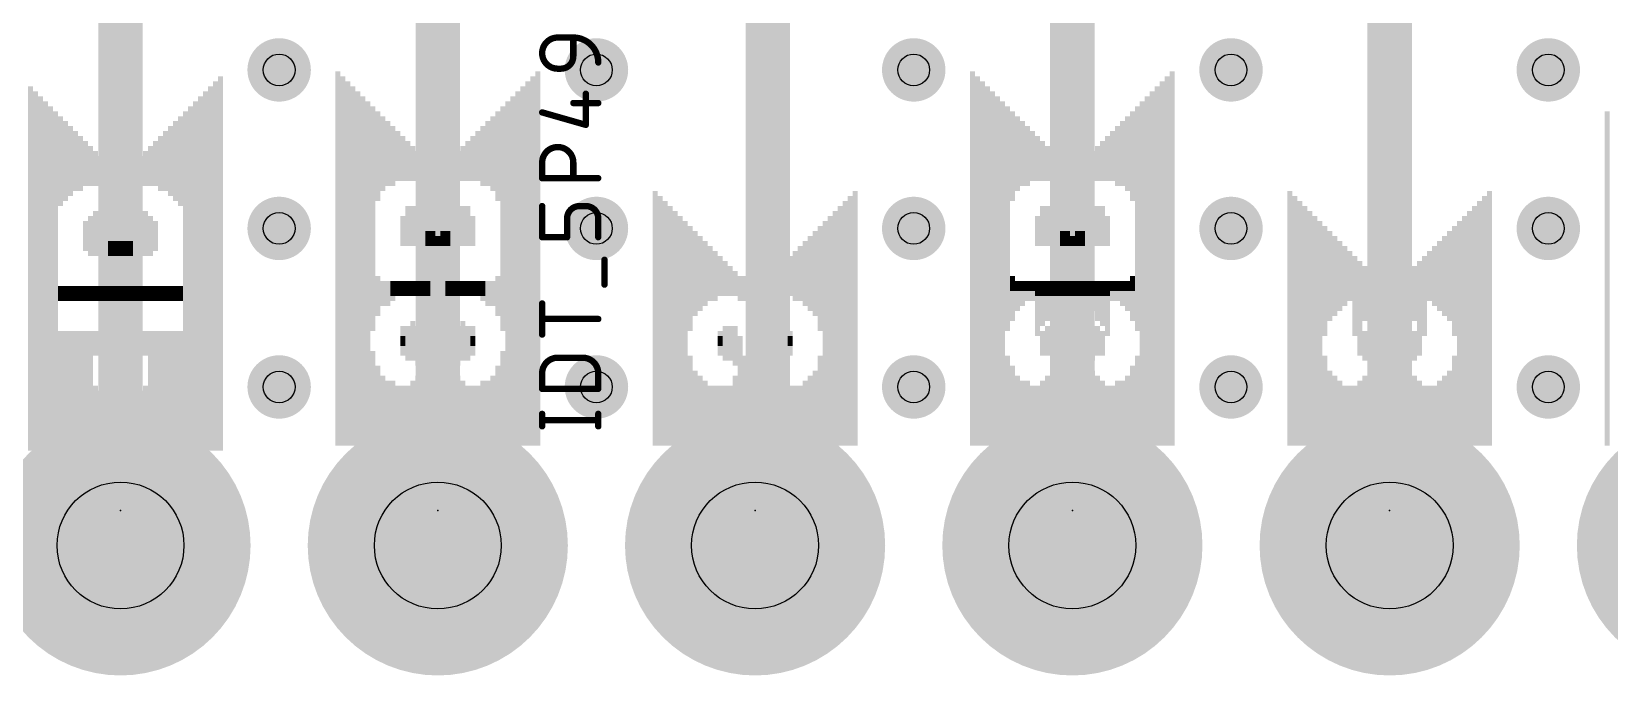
# Model space of a CAD drawing. Extents: x -28.7 to 57.9, y -15.3 to 34.1.
# Drawn here: x 6.91 to 19.54, y 2.77 to 7.93 of the extents above; entities that cross this region are included whole.
import ezdxf

# ---------------------------------------------------------------- set-up
doc = ezdxf.new("R2010")
doc.units = 0
for name, color, linetype in [('1', 12, 'CONTINUOUS'), ('17', 254, 'CONTINUOUS'), ('18', 110, 'CONTINUOUS'), ('21', 41, 'CONTINUOUS'), ('22', 40, 'CONTINUOUS'), ('23', 53, 'CONTINUOUS'), ('24', 53, 'CONTINUOUS'), ('27', 253, 'CONTINUOUS'), ('29', 253, 'CONTINUOUS'), ('30', 253, 'CONTINUOUS'), ('44', 253, 'CONTINUOUS'), ('51', 53, 'CONTINUOUS')]:
    doc.layers.add(name, color=color, linetype=linetype)

# ---------------------------------------------------------------- blocks, each defined once
blk = doc.blocks.new('RECT')
blk.add_solid([(-0.5, -0.5), (0.5, -0.5), (-0.5, 0.5), (0.5, 0.5)])
blk = doc.blocks.new('ROUNDP')
at = {"const_width": 0.5}
blk.add_lwpolyline([(0, -0.25, 1), (0, 0.25, 1), (0, -0.25)], format="xyb", dxfattribs=at)
blk = doc.blocks.new('ROUNDV')
at = {"const_width": 0.5}
blk.add_lwpolyline([(0, -0.25, 1), (0, 0.25, 1), (0, -0.25)], format="xyb", dxfattribs=at)

msp = doc.modelspace()

# ---------------------------------------------------------------- linework, layer by layer
at = {"layer": '1', "const_width": 0.3556}
for points in [[(12.8016, 11.5062), (12.8016, 3.9116)], [(10.16, 10.0584), (10.16, 3.81)], [(7.62, 3.81), (7.62, 9.2106)], [(17.78, 3.81), (17.78, 9.0424)], [(15.24, 8.6106), (15.24, 3.81)], [(12.8016, 3.9116), (12.7, 3.81)]]:
    msp.add_lwpolyline(points, dxfattribs=at)
at = {"layer": '1', "const_width": 0.1778}
for points in [[(12.8645, 3.8487, 1), (12.7387, 3.9745)], [(12.6371, 3.8729, 1), (12.7629, 3.7471)], [(12.7127, 3.9116, 1), (12.8905, 3.9116)], [(7.5311, 3.81, 1), (7.7089, 3.81)], [(10.0711, 3.81, 1), (10.2489, 3.81)], [(15.1511, 3.81, 1), (15.3289, 3.81)], [(17.6911, 3.81, 1), (17.8689, 3.81)]]:
    msp.add_lwpolyline(points, format="xyb", dxfattribs=at)
at = {"layer": '23'}
for p in [(7.62, 4.0894), (10.16, 4.0894), (12.7, 4.0894), (15.24, 4.0894), (17.78, 4.0894)]:
    msp.add_point(p, dxfattribs=at)
at = {"layer": '24'}
for p in [(7.62, 4.0894), (10.16, 4.0894), (12.7, 4.0894), (15.24, 4.0894), (17.78, 4.0894)]:
    msp.add_point(p, dxfattribs=at)
at = {"layer": '27'}
for points, const_width in [([(11.1202, 7.8794, 1), (11.1202, 7.6298)], 0.0508), ([(11.1202, 7.8921, 1), (11.1202, 7.8667)], 0.0254), ([(11.1202, 7.8667, 1), (11.1202, 7.8921)], 0.0254), ([(11.2577, 7.8794, 1), (11.2323, 7.8794)], 0.0254), ([(11.4446, 7.6797, 0.4142), (11.245, 7.8794)], 0.0508), ([(11.245, 7.8921, 1), (11.245, 7.8667)], 0.0254), ([(11.245, 7.8667, 1), (11.245, 7.8921)], 0.0254), ([(11.1451, 7.6298, 0.4142), (11.245, 7.7296)], 0.0508), ([(11.2577, 7.7296, 1), (11.2323, 7.7296)], 0.0254), ([(11.2323, 7.7296, 1), (11.2577, 7.7296)], 0.0254), ([(11.1202, 7.6425, 1), (11.1202, 7.6171)], 0.0254), ([(11.1202, 7.6171, 1), (11.1202, 7.6425)], 0.0254), ([(11.1451, 7.6425, 1), (11.1451, 7.6171)], 0.0254), ([(11.1451, 7.6171, 1), (11.1451, 7.6425)], 0.0254), ([(11.4319, 7.6797, 1), (11.4573, 7.6797)], 0.0254), ([(11.3575, 7.4294, 1), (11.3321, 7.4294)], 0.0254), ([(11.245, 7.3672, 1), (11.245, 7.3418)], 0.0254), ([(11.4446, 7.3418, 1), (11.4446, 7.3672)], 0.0254), ([(10.9989, 7.2918, 1), (10.9919, 7.2674)], 0.0254), ([(11.3413, 7.1676, 1), (11.3483, 7.192)], 0.0254), ([(11.3321, 7.1798, 1), (11.3575, 7.1798)], 0.0254), ([(11.245, 6.8772, 1), (10.9954, 6.8772)], 0.0508), ([(11.0081, 6.8772, 1), (10.9827, 6.8772)], 0.0254), ([(10.9827, 6.8772, 1), (11.0081, 6.8772)], 0.0254), ([(11.2577, 6.8772, 1), (11.2323, 6.8772)], 0.0254), ([(11.2323, 6.8772, 1), (11.2577, 6.8772)], 0.0254), ([(10.9954, 6.7651, 1), (10.9954, 6.7397)], 0.0254), ([(10.9827, 6.7524, 1), (11.0081, 6.7524)], 0.0254), ([(11.2323, 6.7524, 1), (11.2577, 6.7524)], 0.0254), ([(11.4446, 6.7397, 1), (11.4446, 6.7651)], 0.0254), ([(11.0081, 6.5294, 1), (10.9827, 6.5294)], 0.0254), ([(11.2949, 6.5294, 0.4142), (11.195, 6.4295)], 0.0508), ([(11.2077, 6.4295, 1), (11.1823, 6.4295)], 0.0254), ([(11.1823, 6.4296, 1), (11.2077, 6.4295)], 0.0254), ([(11.2949, 6.5421, 1), (11.2949, 6.5167)], 0.0254), ([(11.2949, 6.5167, 1), (11.2949, 6.5421)], 0.0254), ([(11.4446, 6.4295, 0.4142), (11.3448, 6.5294)], 0.0508), ([(11.3448, 6.5421, 1), (11.3448, 6.5167)], 0.0254), ([(11.3448, 6.5167, 1), (11.3448, 6.5421)], 0.0254), ([(11.4573, 6.4295, 1), (11.4319, 6.4295)], 0.0254), ([(11.4319, 6.4295, 1), (11.4573, 6.4295)], 0.0254), ([(10.9954, 6.2925, 1), (10.9954, 6.2671)], 0.0254), ([(10.9827, 6.2798, 1), (11.0081, 6.2798)], 0.0254), ([(11.1823, 6.2798, 1), (11.2077, 6.2798)], 0.0254), ([(11.195, 6.2671, 1), (11.195, 6.2925)], 0.0254), ([(11.4319, 6.2798, 1), (11.4573, 6.2798)], 0.0254), ([(11.5072, 6.0994, 1), (11.4818, 6.0994)], 0.0254), ([(11.4818, 5.8998, 1), (11.5072, 5.8998)], 0.0254), ([(11.0081, 5.7494, 1), (10.9827, 5.7494)], 0.0254), ([(10.9954, 5.6373, 1), (10.9954, 5.6119)], 0.0254), ([(11.4446, 5.6119, 1), (11.4446, 5.6373)], 0.0254), ([(10.9827, 5.4998, 1), (11.0081, 5.4998)], 0.0254), ([(11.1202, 5.3144, 0.4142), (10.9954, 5.1896)], 0.0508), ([(11.1202, 5.3271, 1), (11.1202, 5.3017)], 0.0254), ([(11.1202, 5.3017, 1), (11.1202, 5.3271)], 0.0254), ([(11.4446, 5.1896, 0.4142), (11.3198, 5.3144)], 0.0508), ([(11.3198, 5.3271, 1), (11.3198, 5.3017)], 0.0254), ([(11.3198, 5.3017, 1), (11.3198, 5.3271)], 0.0254), ([(11.0081, 5.1896, 1), (10.9827, 5.1896)], 0.0254), ([(10.9827, 5.1896, 1), (11.0081, 5.1896)], 0.0254), ([(11.4573, 5.1896, 1), (11.4319, 5.1896)], 0.0254), ([(11.4319, 5.1896, 1), (11.4573, 5.1896)], 0.0254), ([(10.9954, 5.0775, 1), (10.9954, 5.0521)], 0.0254), ([(10.9827, 5.0648, 1), (11.0081, 5.0648)], 0.0254), ([(11.4319, 5.0648, 1), (11.4573, 5.0648)], 0.0254), ([(11.4446, 5.0521, 1), (11.4446, 5.0775)], 0.0254), ([(11.0081, 4.8645, 1), (10.9827, 4.8645)], 0.0254), ([(10.9954, 4.8273, 1), (10.9954, 4.8019)], 0.0254), ([(11.4573, 4.8645, 1), (11.4319, 4.8645)], 0.0254), ([(11.4446, 4.8019, 1), (11.4446, 4.8273)], 0.0254), ([(10.9827, 4.7647, 1), (11.0081, 4.7647)], 0.0254), ([(11.4319, 4.7647, 1), (11.4573, 4.7647)], 0.0254)]:
    msp.add_lwpolyline(points, format="xyb", dxfattribs=dict(at, const_width=const_width))
at = {"layer": '27', "const_width": 0.0508}
for points in [[(11.1202, 7.8794), (11.245, 7.8794)], [(11.245, 7.8794), (11.245, 7.7296)], [(11.1451, 7.6298), (11.1202, 7.6298)], [(11.3448, 7.1798), (11.3448, 7.4294)], [(11.245, 7.3545), (11.4446, 7.3545)], [(10.9954, 7.2796), (11.3448, 7.1798)], [(10.9954, 6.7524), (10.9954, 6.8772)], [(11.245, 6.8772), (11.245, 6.7524)], [(11.4446, 6.7524), (10.9954, 6.7524)], [(10.9954, 6.2798), (10.9954, 6.5294)], [(11.195, 6.4295), (11.195, 6.2798)], [(11.3448, 6.5294), (11.2949, 6.5294)], [(11.4446, 6.2798), (11.4446, 6.4295)], [(11.195, 6.2798), (10.9954, 6.2798)], [(11.4945, 5.8998), (11.4945, 6.0994)], [(10.9954, 5.4998), (10.9954, 5.7494)], [(11.4446, 5.6246), (10.9954, 5.6246)], [(11.1202, 5.3144), (11.3198, 5.3144)], [(10.9954, 5.0648), (10.9954, 5.1896)], [(11.4446, 5.1896), (11.4446, 5.0648)], [(11.4446, 5.0648), (10.9954, 5.0648)], [(10.9954, 4.7647), (10.9954, 4.8645)], [(10.9954, 4.8146), (11.4446, 4.8146)], [(11.4446, 4.7647), (11.4446, 4.8645)]]:
    msp.add_lwpolyline(points, dxfattribs=at)
at = {"layer": '44'}
for centre, radius in [((8.89, 7.62), 0.127), ((11.43, 7.62), 0.127), ((13.97, 7.62), 0.127), ((16.51, 7.62), 0.127), ((19.05, 7.62), 0.127), ((8.89, 6.35), 0.127), ((11.43, 6.35), 0.127), ((13.97, 6.35), 0.127), ((16.51, 6.35), 0.127), ((19.05, 6.35), 0.127), ((8.89, 5.08), 0.127), ((11.43, 5.08), 0.127), ((13.97, 5.08), 0.127), ((16.51, 5.08), 0.127), ((19.05, 5.08), 0.127), ((7.62, 3.81), 0.508), ((10.16, 3.81), 0.508), ((12.7, 3.81), 0.508), ((15.24, 3.81), 0.508), ((17.78, 3.81), 0.508)]:
    msp.add_circle(centre, radius, dxfattribs=at)

# ---------------------------------------------------------------- block references
at = {"layer": '17', "xscale": 1.8796, "yscale": 1.8796, "rotation": 90}
for p in [(7.62, 3.81), (7.62, 3.81), (10.16, 3.81), (10.16, 3.81), (12.7, 3.81), (12.7, 3.81), (15.24, 3.81), (15.24, 3.81), (17.78, 3.81), (17.78, 3.81), (20.32, 3.81), (20.32, 3.81)]:
    msp.add_blockref('ROUNDP', p, dxfattribs=at)
at = {"layer": '18', "xscale": 0.508, "yscale": 0.508}
for p in [(8.89, 7.62), (8.89, 7.62), (11.43, 7.62), (11.43, 7.62), (13.97, 7.62), (13.97, 7.62), (16.51, 7.62), (16.51, 7.62), (19.05, 7.62), (19.05, 7.62), (8.89, 6.35), (8.89, 6.35), (11.43, 6.35), (11.43, 6.35), (13.97, 6.35), (13.97, 6.35), (16.51, 6.35), (16.51, 6.35), (19.05, 6.35), (19.05, 6.35), (8.89, 5.08), (8.89, 5.08), (11.43, 5.08), (11.43, 5.08), (13.97, 5.08), (13.97, 5.08), (16.51, 5.08), (16.51, 5.08), (19.05, 5.08), (19.05, 5.08)]:
    msp.add_blockref('ROUNDV', p, dxfattribs=at)
at = {"layer": '21', "yscale": 0.04, "rotation": 90}
for p, xscale in [((9.36, 6.1094), 3), ((10.96, 6.1094), 3), ((14.44, 6.1094), 3), ((16.04, 6.1094), 3), ((6.9, 6.0294), 2.92), ((8.34, 6.0294), 2.92), ((8.38, 6.0494), 2.96), ((8.42, 6.0694), 3), ((9.4, 6.0894), 2.96), ((9.44, 6.0694), 2.92), ((9.48, 6.0494), 2.88), ((10.84, 6.0494), 2.88), ((10.88, 6.0694), 2.92), ((10.92, 6.0894), 2.96), ((14.48, 6.0894), 2.96), ((14.52, 6.0694), 2.92), ((14.56, 6.0494), 2.88), ((15.92, 6.0494), 2.88), ((15.96, 6.0694), 2.92), ((16, 6.0894), 2.96), ((6.94, 6.0094), 2.88), ((6.98, 5.9894), 2.84), ((7.02, 5.9694), 2.8), ((7.06, 5.9494), 2.76), ((8.18, 5.9494), 2.76), ((8.22, 5.9694), 2.8), ((8.26, 5.9894), 2.84), ((8.3, 6.0094), 2.88), ((9.52, 6.0294), 2.84), ((9.56, 6.0094), 2.8), ((9.6, 5.9894), 2.76), ((9.64, 6.4294), 1.8), ((10.68, 6.9494), 0.76), ((10.72, 5.9894), 2.76), ((10.76, 6.0094), 2.8), ((10.8, 6.0294), 2.84), ((14.6, 6.0294), 2.84), ((14.64, 6.0094), 2.8), ((14.68, 5.9894), 2.76), ((14.72, 6.4294), 1.8), ((15.76, 6.9494), 0.76), ((15.8, 5.9894), 2.76), ((15.84, 6.0094), 2.8), ((15.88, 6.0294), 2.84), ((7.1, 5.9294), 2.72), ((7.14, 6.8894), 0.72), ((7.18, 6.8894), 0.64), ((8.06, 6.9094), 0.6), ((8.1, 6.9094), 0.68), ((8.14, 6.8894), 0.8), ((9.68, 6.9294), 0.72), ((9.72, 6.9494), 0.6), ((9.76, 6.9494), 0.52), ((10.56, 6.9694), 0.48), ((10.6, 6.9694), 0.56), ((10.64, 6.9694), 0.64), ((14.76, 6.9294), 0.72), ((14.8, 6.9494), 0.6), ((14.84, 6.9494), 0.52), ((15.64, 6.9694), 0.48), ((15.68, 6.9694), 0.56), ((15.72, 6.9694), 0.64), ((19.52, 5.9494), 2.68), ((7.22, 6.8894), 0.56), ((7.26, 6.8894), 0.48), ((7.3, 6.8694), 0.44), ((7.94, 6.8894), 0.4), ((7.98, 6.9094), 0.44), ((8.02, 6.9094), 0.52), ((9.8, 6.9294), 0.48), ((9.84, 6.9294), 0.4), ((9.88, 6.9094), 0.36), ((10.44, 6.9294), 0.32), ((10.48, 6.9494), 0.36), ((10.52, 6.9494), 0.44), ((14.88, 6.9294), 0.48), ((14.92, 6.9294), 0.4), ((14.96, 6.9094), 0.36), ((15.52, 6.9294), 0.32), ((15.56, 6.9494), 0.36), ((15.6, 6.9494), 0.44), ((7.34, 6.8694), 0.36), ((7.38, 6.8494), 0.32), ((7.42, 6.8294), 0.28), ((7.82, 6.8494), 0.24), ((7.86, 6.8694), 0.28), ((7.9, 6.8894), 0.32), ((9.92, 6.8894), 0.32), ((9.96, 6.8694), 0.28), ((10, 6.8494), 0.24), ((10.32, 6.8694), 0.2), ((10.36, 6.8894), 0.24), ((10.4, 6.9094), 0.28), ((15, 6.8894), 0.32), ((15.04, 6.8694), 0.28), ((15.08, 6.8494), 0.24), ((15.4, 6.8694), 0.2), ((15.44, 6.8894), 0.24), ((15.48, 6.9094), 0.28), ((7.46, 6.8094), 0.24), ((7.5, 6.7894), 0.2), ((7.54, 6.7694), 0.24), ((7.58, 6.7694), 0.24), ((7.62, 6.7694), 0.24), ((7.66, 6.7894), 0.2), ((7.7, 6.7894), 0.2), ((7.74, 6.8094), 0.16), ((7.78, 6.8294), 0.2), ((10.04, 6.8294), 0.2), ((10.08, 6.8294), 0.2), ((10.12, 6.8094), 0.24), ((10.16, 6.8094), 0.24), ((10.2, 6.8294), 0.2), ((10.24, 6.8494), 0.16), ((10.28, 6.8494), 0.16), ((15.12, 6.8294), 0.2), ((15.16, 6.8294), 0.2), ((15.2, 6.8094), 0.24), ((15.24, 6.8094), 0.24), ((15.28, 6.8294), 0.2), ((15.32, 6.8494), 0.16), ((15.36, 6.8494), 0.16), ((11.9, 5.6294), 2.04), ((11.94, 5.6094), 2), ((11.98, 5.5894), 1.96), ((13.42, 5.5894), 1.96), ((13.46, 5.6094), 2), ((13.5, 5.6294), 2.04), ((16.98, 5.6294), 2.04), ((17.02, 5.6094), 2), ((17.06, 5.5894), 1.96), ((18.5, 5.5894), 1.96), ((18.54, 5.6094), 2), ((18.58, 5.6294), 2.04), ((7.42, 6.2894), 0.32), ((7.46, 6.2894), 0.32), ((7.74, 6.2894), 0.32), ((7.78, 6.3094), 0.36), ((7.82, 6.3094), 0.36), ((7.86, 6.2894), 0.32), ((9.92, 6.3494), 0.28), ((9.96, 6.3494), 0.28), ((10, 6.3494), 0.28), ((10.04, 6.3294), 0.24), ((10.28, 6.3694), 0.32), ((10.32, 6.3694), 0.32), ((10.36, 6.3694), 0.32), ((10.4, 6.3694), 0.32), ((10.44, 6.3294), 0.24), ((12.02, 5.5694), 1.92), ((12.06, 5.5494), 1.88), ((12.1, 5.5294), 1.84), ((13.3, 5.5294), 1.84), ((13.34, 5.5494), 1.88), ((13.38, 5.5694), 1.92), ((15, 6.3494), 0.28), ((15.04, 6.3494), 0.28), ((15.08, 6.3494), 0.28), ((15.12, 6.3294), 0.24), ((15.36, 6.3694), 0.32), ((15.4, 6.3694), 0.32), ((15.44, 6.3694), 0.32), ((15.48, 6.3694), 0.32), ((15.52, 6.3294), 0.24), ((17.1, 5.5694), 1.92), ((17.14, 5.5494), 1.88), ((17.18, 5.5294), 1.84), ((18.38, 5.5294), 1.84), ((18.42, 5.5494), 1.88), ((18.46, 5.5694), 1.92), ((7.38, 6.2694), 0.28), ((7.5, 6.2694), 0.28), ((7.9, 6.2894), 0.24), ((10.08, 6.2694), 0.12), ((10.2, 6.2694), 0.12), ((10.24, 6.2894), 0.16), ((12.14, 5.5094), 1.8), ((12.18, 5.9494), 0.84), ((12.22, 5.9894), 0.68), ((13.18, 6.0094), 0.64), ((13.22, 5.9894), 0.76), ((13.26, 5.5094), 1.8), ((15.16, 6.2694), 0.12), ((15.28, 6.2694), 0.12), ((15.32, 6.2894), 0.16), ((17.22, 5.5094), 1.8), ((17.26, 5.9294), 0.88), ((17.3, 5.9694), 0.72), ((18.26, 6.0894), 0.48), ((18.3, 6.0894), 0.56), ((18.34, 5.5094), 1.8), ((7.54, 6.1894), 0.12), ((7.58, 6.1894), 0.12), ((7.62, 6.1894), 0.12), ((7.66, 6.1894), 0.12), ((7.7, 6.2094), 0.16), ((10.12, 6.2494), 0.08), ((10.16, 6.2494), 0.08), ((12.26, 5.9894), 0.6), ((12.3, 5.9894), 0.52), ((12.34, 5.9894), 0.44), ((13.06, 6.0094), 0.4), ((13.1, 6.0094), 0.48), ((13.14, 6.0094), 0.56), ((15.2, 6.2494), 0.08), ((15.24, 6.2494), 0.08), ((17.34, 5.9694), 0.64), ((17.38, 5.9694), 0.56), ((17.42, 5.9694), 0.48), ((18.14, 6.0294), 0.36), ((18.18, 6.0494), 0.4), ((18.22, 6.0694), 0.44), ((12.38, 5.9694), 0.4), ((12.42, 5.9694), 0.32), ((12.46, 5.9494), 0.28), ((12.94, 5.9494), 0.28), ((12.98, 5.9694), 0.32), ((13.02, 5.9894), 0.36), ((17.46, 5.9694), 0.4), ((17.5, 5.9494), 0.36), ((17.54, 5.9294), 0.32), ((18.02, 5.8094), 0.56), ((18.06, 5.8094), 0.64), ((18.1, 5.9894), 0.36), ((9.68, 5.8094), 0.32), ((10.64, 5.8294), 0.28), ((10.68, 5.8094), 0.32), ((12.5, 5.9294), 0.24), ((12.54, 5.9094), 0.2), ((12.58, 5.8694), 0.2), ((12.62, 5.8694), 0.2), ((12.66, 5.8494), 0.24), ((12.7, 5.8294), 0.28), ((12.74, 5.8694), 0.2), ((12.78, 5.8694), 0.2), ((12.82, 5.8894), 0.16), ((12.86, 5.9094), 0.2), ((12.9, 5.9294), 0.24), ((14.76, 5.7894), 0.36), ((15.72, 5.9094), 0.12), ((15.76, 5.8894), 0.16), ((17.58, 5.9294), 0.24), ((17.62, 5.9094), 0.2), ((17.66, 5.8894), 0.16), ((17.7, 5.8894), 0.16), ((17.74, 5.8694), 0.2), ((17.78, 5.8694), 0.2), ((17.82, 5.8694), 0.2), ((17.86, 5.8494), 0.24), ((17.9, 5.8294), 0.28), ((17.94, 5.8294), 0.36), ((17.98, 5.8294), 0.44), ((7.14, 5.8294), 0.12), ((7.18, 5.8294), 0.12), ((7.22, 5.8294), 0.12), ((7.26, 5.8294), 0.12), ((7.3, 5.8294), 0.12), ((7.34, 5.8294), 0.12), ((7.38, 5.8294), 0.12), ((7.42, 5.8294), 0.12), ((7.46, 5.8294), 0.12), ((7.5, 5.8294), 0.12), ((7.54, 5.8294), 0.12), ((7.58, 5.8294), 0.12), ((7.62, 5.8294), 0.12), ((7.66, 5.8294), 0.12), ((7.7, 5.8294), 0.12), ((7.74, 5.8294), 0.12), ((7.78, 5.8294), 0.12), ((7.82, 5.8294), 0.12), ((7.86, 5.8294), 0.12), ((7.9, 5.8294), 0.12), ((7.94, 5.8294), 0.12), ((7.98, 5.8294), 0.12), ((8.02, 5.8294), 0.12), ((8.06, 5.8294), 0.12), ((8.1, 5.8294), 0.12), ((8.14, 5.8294), 0.2), ((9.72, 5.8294), 0.2), ((9.76, 5.8294), 0.2), ((9.8, 5.8494), 0.16), ((9.84, 5.8694), 0.12), ((9.88, 5.8694), 0.12), ((9.92, 5.8694), 0.12), ((9.96, 5.8694), 0.12), ((10, 5.8694), 0.12), ((10.04, 5.8694), 0.12), ((10.08, 5.8494), 0.16), ((10.12, 5.8294), 0.2), ((10.16, 5.8294), 0.2), ((10.2, 5.8494), 0.16), ((10.24, 5.8694), 0.12), ((10.28, 5.8694), 0.12), ((10.32, 5.8894), 0.08), ((10.36, 5.8894), 0.08), ((10.4, 5.8894), 0.08), ((10.44, 5.8894), 0.08), ((10.48, 5.8694), 0.12), ((10.52, 5.8694), 0.12), ((10.56, 5.8494), 0.16), ((10.6, 5.8494), 0.16), ((14.8, 5.8094), 0.24), ((14.84, 5.8294), 0.2), ((14.88, 5.8494), 0.16), ((14.92, 5.8494), 0.16), ((14.96, 5.8694), 0.12), ((15, 5.8694), 0.12), ((15.04, 5.8694), 0.12), ((15.08, 5.8694), 0.12), ((15.12, 5.8694), 0.12), ((15.16, 5.8694), 0.12), ((15.2, 5.8694), 0.12), ((15.24, 5.8694), 0.12), ((15.28, 5.8494), 0.16), ((15.32, 5.8294), 0.2), ((15.36, 5.8294), 0.2), ((15.4, 5.8094), 0.24), ((15.44, 5.7694), 0.32), ((15.48, 5.7494), 0.36), ((15.52, 5.7094), 0.44), ((15.56, 5.8894), 0.08), ((15.6, 5.8894), 0.08), ((15.64, 5.8894), 0.08), ((15.68, 5.8894), 0.08), ((9.92, 5.4494), 0.24), ((9.96, 5.4494), 0.24), ((10.32, 5.4094), 0.32), ((10.36, 5.4494), 0.32), ((10.4, 5.4294), 0.28), ((10.44, 5.4494), 0.24), ((12.5, 5.4294), 0.28), ((12.86, 5.4094), 0.32), ((12.9, 5.4294), 0.28), ((12.94, 5.4294), 0.28), ((15.04, 5.4494), 0.24), ((15.08, 5.4294), 0.28), ((15.12, 5.4294), 0.28), ((17.62, 5.4294), 0.28), ((7.14, 5.4494), 0.16), ((7.18, 5.4494), 0.16), ((7.22, 5.4494), 0.16), ((7.26, 5.4494), 0.16), ((7.3, 5.4494), 0.16), ((7.34, 5.4494), 0.16), ((7.38, 5.4294), 0.2), ((7.42, 5.4294), 0.2), ((7.46, 5.4294), 0.2), ((7.5, 5.4294), 0.2), ((7.54, 5.4094), 0.24), ((7.58, 5.4094), 0.24), ((7.86, 5.0494), 0.96), ((7.9, 5.0494), 0.96), ((7.94, 5.0494), 0.96), ((7.98, 5.0494), 0.96), ((8.02, 5.0494), 0.96), ((8.06, 5.0494), 0.96), ((8.1, 5.0494), 0.96), ((9.88, 5.4494), 0.08), ((10, 5.4094), 0.24), ((10.28, 5.0694), 0.92), ((12.42, 5.4494), 0.08), ((12.46, 5.4294), 0.2), ((12.54, 5.3894), 0.28), ((12.82, 5.0494), 0.88), ((12.98, 5.4294), 0.2), ((15, 5.4294), 0.2), ((15.16, 5.4094), 0.24), ((15.2, 5.4094), 0.24), ((15.24, 5.0494), 0.88), ((17.54, 5.4294), 0.2), ((17.58, 5.4094), 0.24), ((17.66, 5.4094), 0.24), ((17.7, 5.4094), 0.24), ((17.74, 5.3694), 0.24), ((17.78, 5.0294), 0.84), ((9.64, 4.9894), 0.76), ((10.04, 4.9894), 0.76), ((10.08, 4.9694), 0.72), ((10.12, 4.9694), 0.72), ((10.16, 4.9694), 0.72), ((10.2, 4.9694), 0.72), ((10.24, 4.9894), 0.76), ((12.18, 4.9694), 0.72), ((12.58, 4.9694), 0.72), ((12.62, 4.9694), 0.72), ((12.66, 4.9694), 0.72), ((12.7, 4.9694), 0.72), ((12.74, 4.9694), 0.72), ((12.78, 4.9694), 0.72), ((14.72, 4.9694), 0.72), ((15.28, 5.0094), 0.8), ((15.32, 4.9894), 0.76), ((17.26, 4.9694), 0.72), ((17.82, 5.0094), 0.8), ((17.86, 4.9694), 0.72), ((9.68, 4.9294), 0.64), ((10.68, 4.9294), 0.64), ((12.22, 4.9094), 0.6), ((13.22, 4.9294), 0.64), ((14.76, 4.9294), 0.64), ((15.36, 4.9494), 0.68), ((15.4, 4.9094), 0.6), ((17.3, 4.9094), 0.6), ((17.9, 4.9494), 0.68), ((17.94, 4.9094), 0.6), ((7.14, 4.8694), 0.6), ((7.18, 4.8494), 0.56), ((7.22, 4.8494), 0.56), ((7.26, 4.8494), 0.56), ((7.3, 4.8294), 0.52), ((7.34, 4.8294), 0.52), ((7.38, 4.8294), 0.52), ((7.42, 4.8294), 0.52), ((9.72, 4.8894), 0.56), ((9.76, 4.8694), 0.52), ((9.8, 4.8694), 0.52), ((9.84, 4.8494), 0.48), ((9.88, 4.8494), 0.48), ((9.92, 4.8494), 0.48), ((9.96, 4.8694), 0.52), ((10, 4.8894), 0.56), ((10.32, 4.8494), 0.48), ((10.52, 4.8494), 0.48), ((10.56, 4.8694), 0.52), ((10.6, 4.8694), 0.52), ((10.64, 4.8894), 0.56), ((12.26, 4.8894), 0.56), ((12.3, 4.8694), 0.52), ((12.34, 4.8494), 0.48), ((12.38, 4.8494), 0.48), ((12.42, 4.8494), 0.48), ((12.46, 4.8494), 0.48), ((12.5, 4.8494), 0.48), ((12.54, 4.8894), 0.56), ((12.86, 4.8494), 0.48), ((13.1, 4.8494), 0.48), ((13.14, 4.8694), 0.52), ((13.18, 4.8894), 0.56), ((14.8, 4.8894), 0.56), ((14.84, 4.8694), 0.52), ((14.88, 4.8694), 0.52), ((14.92, 4.8494), 0.48), ((14.96, 4.8494), 0.48), ((15.2, 4.8494), 0.48), ((15.44, 4.8894), 0.56), ((15.48, 4.8694), 0.52), ((15.52, 4.8494), 0.48), ((15.56, 4.8494), 0.48), ((15.76, 4.8494), 0.48), ((17.34, 4.8894), 0.56), ((17.38, 4.8694), 0.52), ((17.42, 4.8494), 0.48), ((17.46, 4.8494), 0.48), ((17.98, 4.8894), 0.56), ((18.02, 4.8694), 0.52), ((18.06, 4.8494), 0.48), ((18.3, 4.8494), 0.48), ((7.46, 4.8094), 0.48), ((7.5, 4.8094), 0.48), ((7.54, 4.8094), 0.48), ((7.58, 4.8094), 0.48), ((7.62, 4.7894), 0.44), ((7.66, 4.7894), 0.44), ((7.7, 4.7894), 0.44), ((7.74, 4.7894), 0.44), ((7.78, 4.7894), 0.44), ((7.82, 4.7894), 0.44), ((10.36, 4.8294), 0.44), ((10.4, 4.8294), 0.44), ((10.44, 4.8294), 0.44), ((10.48, 4.8294), 0.44), ((12.9, 4.8294), 0.44), ((12.94, 4.8294), 0.44), ((12.98, 4.8294), 0.44), ((13.02, 4.8294), 0.44), ((13.06, 4.8294), 0.44), ((15, 4.8294), 0.44), ((15.04, 4.8294), 0.44), ((15.08, 4.8294), 0.44), ((15.12, 4.8294), 0.44), ((15.16, 4.8294), 0.44), ((15.6, 4.8294), 0.44), ((15.64, 4.8294), 0.44), ((15.68, 4.8294), 0.44), ((15.72, 4.8294), 0.44), ((17.5, 4.8294), 0.44), ((17.54, 4.8294), 0.44), ((17.58, 4.8294), 0.44), ((17.62, 4.8094), 0.4), ((17.66, 4.8294), 0.44), ((17.7, 4.8294), 0.44), ((17.74, 4.8294), 0.44), ((18.1, 4.8294), 0.44), ((18.14, 4.8294), 0.44), ((18.18, 4.8094), 0.4), ((18.22, 4.8294), 0.44), ((18.26, 4.8294), 0.44)]:
    msp.add_blockref('RECT', p, dxfattribs=dict(at, xscale=xscale))
msp.add_blockref('RECT', (8.14, 5.0694), dxfattribs=at)
at = {"layer": '22', "yscale": 0.04, "rotation": 90}
for p, xscale in [((9.36, 6.1094), 3), ((10.96, 6.1094), 3), ((14.44, 6.1094), 3), ((16.04, 6.1094), 3), ((6.9, 6.0294), 2.92), ((8.34, 6.0294), 2.92), ((8.38, 6.0494), 2.96), ((8.42, 6.0694), 3), ((9.4, 6.0894), 2.96), ((9.44, 6.0694), 2.92), ((9.48, 6.0494), 2.88), ((10.84, 6.0494), 2.88), ((10.88, 6.0694), 2.92), ((10.92, 6.0894), 2.96), ((14.48, 6.0894), 2.96), ((14.52, 6.0694), 2.92), ((14.56, 6.0494), 2.88), ((15.92, 6.0494), 2.88), ((15.96, 6.0694), 2.92), ((16, 6.0894), 2.96), ((6.94, 6.0094), 2.88), ((6.98, 5.9894), 2.84), ((7.02, 5.9694), 2.8), ((7.06, 5.9494), 2.76), ((8.18, 5.9494), 2.76), ((8.22, 5.9694), 2.8), ((8.26, 5.9894), 2.84), ((8.3, 6.0094), 2.88), ((9.52, 6.0294), 2.84), ((9.56, 6.0094), 2.8), ((9.6, 5.9894), 2.76), ((9.64, 6.9494), 0.76), ((10.68, 6.4294), 1.8), ((10.72, 5.9894), 2.76), ((10.76, 6.0094), 2.8), ((10.8, 6.0294), 2.84), ((14.6, 6.0294), 2.84), ((14.64, 6.0094), 2.8), ((14.68, 5.9894), 2.76), ((14.72, 6.9494), 0.76), ((15.76, 6.4294), 1.8), ((15.8, 5.9894), 2.76), ((15.84, 6.0094), 2.8), ((15.88, 6.0294), 2.84), ((7.1, 6.8894), 0.8), ((7.14, 6.9094), 0.68), ((7.18, 6.9094), 0.6), ((8.06, 6.8894), 0.64), ((8.1, 6.8894), 0.72), ((8.14, 5.9294), 2.72), ((9.68, 6.9694), 0.64), ((9.72, 6.9694), 0.56), ((9.76, 6.9694), 0.48), ((10.56, 6.9494), 0.52), ((10.6, 6.9494), 0.6), ((10.64, 6.9294), 0.72), ((14.76, 6.9694), 0.64), ((14.8, 6.9694), 0.56), ((14.84, 6.9694), 0.48), ((15.64, 6.9494), 0.52), ((15.68, 6.9494), 0.6), ((15.72, 6.9294), 0.72), ((19.52, 5.9494), 2.68), ((7.22, 6.9094), 0.52), ((7.26, 6.9094), 0.44), ((7.3, 6.8894), 0.4), ((7.94, 6.8694), 0.44), ((7.98, 6.8894), 0.48), ((8.02, 6.8894), 0.56), ((9.8, 6.9494), 0.44), ((9.84, 6.9494), 0.36), ((9.88, 6.9294), 0.32), ((10.44, 6.9094), 0.36), ((10.48, 6.9294), 0.4), ((10.52, 6.9294), 0.48), ((14.88, 6.9494), 0.44), ((14.92, 6.9494), 0.36), ((14.96, 6.9294), 0.32), ((15.52, 6.9094), 0.36), ((15.56, 6.9294), 0.4), ((15.6, 6.9294), 0.48), ((7.34, 6.8894), 0.32), ((7.38, 6.8694), 0.28), ((7.42, 6.8494), 0.24), ((7.82, 6.8294), 0.28), ((7.86, 6.8494), 0.32), ((7.9, 6.8694), 0.36), ((9.92, 6.9094), 0.28), ((9.96, 6.8894), 0.24), ((10, 6.8694), 0.2), ((10.32, 6.8494), 0.24), ((10.36, 6.8694), 0.28), ((10.4, 6.8894), 0.32), ((15, 6.9094), 0.28), ((15.04, 6.8894), 0.24), ((15.08, 6.8694), 0.2), ((15.4, 6.8494), 0.24), ((15.44, 6.8694), 0.28), ((15.48, 6.8894), 0.32), ((7.46, 6.8294), 0.2), ((7.5, 6.8094), 0.16), ((7.54, 6.7894), 0.2), ((7.58, 6.7894), 0.2), ((7.62, 6.7694), 0.24), ((7.66, 6.7694), 0.24), ((7.7, 6.7694), 0.24), ((7.74, 6.7894), 0.2), ((7.78, 6.8094), 0.24), ((10.04, 6.8494), 0.16), ((10.08, 6.8494), 0.16), ((10.12, 6.8294), 0.2), ((10.16, 6.8094), 0.24), ((10.2, 6.8094), 0.24), ((10.24, 6.8294), 0.2), ((10.28, 6.8294), 0.2), ((15.12, 6.8494), 0.16), ((15.16, 6.8494), 0.16), ((15.2, 6.8294), 0.2), ((15.24, 6.8094), 0.24), ((15.28, 6.8094), 0.24), ((15.32, 6.8294), 0.2), ((15.36, 6.8294), 0.2), ((11.9, 5.6294), 2.04), ((11.94, 5.6094), 2), ((11.98, 5.5894), 1.96), ((13.42, 5.5894), 1.96), ((13.46, 5.6094), 2), ((13.5, 5.6294), 2.04), ((16.98, 5.6294), 2.04), ((17.02, 5.6094), 2), ((17.06, 5.5894), 1.96), ((18.5, 5.5894), 1.96), ((18.54, 5.6094), 2), ((18.58, 5.6294), 2.04), ((7.38, 6.2894), 0.32), ((7.42, 6.3094), 0.36), ((7.46, 6.3094), 0.36), ((7.5, 6.2894), 0.32), ((7.78, 6.2894), 0.32), ((7.82, 6.2894), 0.32), ((9.88, 6.3294), 0.24), ((9.92, 6.3694), 0.32), ((9.96, 6.3694), 0.32), ((10, 6.3694), 0.32), ((10.04, 6.3694), 0.32), ((10.28, 6.3294), 0.24), ((10.32, 6.3494), 0.28), ((10.36, 6.3494), 0.28), ((10.4, 6.3494), 0.28), ((12.02, 5.5694), 1.92), ((12.06, 5.5494), 1.88), ((12.1, 5.5294), 1.84), ((13.3, 5.5294), 1.84), ((13.34, 5.5494), 1.88), ((13.38, 5.5694), 1.92), ((14.96, 6.3294), 0.24), ((15, 6.3694), 0.32), ((15.04, 6.3694), 0.32), ((15.08, 6.3694), 0.32), ((15.12, 6.3694), 0.32), ((15.36, 6.3294), 0.24), ((15.4, 6.3494), 0.28), ((15.44, 6.3494), 0.28), ((15.48, 6.3494), 0.28), ((17.1, 5.5694), 1.92), ((17.14, 5.5494), 1.88), ((17.18, 5.5294), 1.84), ((18.38, 5.5294), 1.84), ((18.42, 5.5494), 1.88), ((18.46, 5.5694), 1.92), ((7.34, 6.2894), 0.24), ((7.74, 6.2694), 0.28), ((7.86, 6.2694), 0.28), ((10.08, 6.2894), 0.16), ((10.12, 6.2694), 0.12), ((10.24, 6.2694), 0.12), ((12.14, 5.5094), 1.8), ((12.18, 5.9894), 0.76), ((12.22, 6.0094), 0.64), ((13.18, 5.9894), 0.68), ((13.22, 5.9494), 0.84), ((13.26, 5.5094), 1.8), ((15.16, 6.2894), 0.16), ((15.2, 6.2694), 0.12), ((15.32, 6.2694), 0.12), ((17.22, 5.5094), 1.8), ((17.26, 6.0894), 0.56), ((17.3, 6.0894), 0.48), ((18.26, 5.9694), 0.72), ((18.3, 5.9294), 0.88), ((18.34, 5.5094), 1.8), ((7.54, 6.2094), 0.16), ((7.58, 6.1894), 0.12), ((7.62, 6.1894), 0.12), ((7.66, 6.1894), 0.12), ((7.7, 6.1894), 0.12), ((10.16, 6.2494), 0.08), ((10.2, 6.2494), 0.08), ((12.26, 6.0094), 0.56), ((12.3, 6.0094), 0.48), ((12.34, 6.0094), 0.4), ((13.06, 5.9894), 0.44), ((13.1, 5.9894), 0.52), ((13.14, 5.9894), 0.6), ((15.24, 6.2494), 0.08), ((15.28, 6.2494), 0.08), ((17.34, 6.0694), 0.44), ((17.38, 6.0494), 0.4), ((17.42, 6.0294), 0.36), ((18.14, 5.9694), 0.48), ((18.18, 5.9694), 0.56), ((18.22, 5.9694), 0.64), ((12.38, 5.9894), 0.36), ((12.42, 5.9694), 0.32), ((12.46, 5.9494), 0.28), ((12.94, 5.9494), 0.28), ((12.98, 5.9694), 0.32), ((13.02, 5.9694), 0.4), ((17.46, 5.9894), 0.36), ((17.5, 5.8094), 0.64), ((17.54, 5.8094), 0.56), ((18.02, 5.9294), 0.32), ((18.06, 5.9494), 0.36), ((18.1, 5.9694), 0.4), ((9.64, 5.8094), 0.32), ((9.68, 5.8294), 0.28), ((10.64, 5.8094), 0.32), ((12.5, 5.9294), 0.24), ((12.54, 5.9094), 0.2), ((12.58, 5.8894), 0.16), ((12.62, 5.8694), 0.2), ((12.66, 5.8694), 0.2), ((12.7, 5.8294), 0.28), ((12.74, 5.8494), 0.24), ((12.78, 5.8694), 0.2), ((12.82, 5.8694), 0.2), ((12.86, 5.9094), 0.2), ((12.9, 5.9294), 0.24), ((14.72, 5.8894), 0.16), ((14.76, 5.9094), 0.12), ((15.72, 5.7894), 0.36), ((17.58, 5.8294), 0.44), ((17.62, 5.8294), 0.36), ((17.66, 5.8294), 0.28), ((17.7, 5.8494), 0.24), ((17.74, 5.8694), 0.2), ((17.78, 5.8694), 0.2), ((17.82, 5.8694), 0.2), ((17.86, 5.8894), 0.16), ((17.9, 5.8894), 0.16), ((17.94, 5.9094), 0.2), ((17.98, 5.9294), 0.24), ((7.1, 5.8294), 0.2), ((7.14, 5.8294), 0.12), ((7.18, 5.8294), 0.12), ((7.22, 5.8294), 0.12), ((7.26, 5.8294), 0.12), ((7.3, 5.8294), 0.12), ((7.34, 5.8294), 0.12), ((7.38, 5.8294), 0.12), ((7.42, 5.8294), 0.12), ((7.46, 5.8294), 0.12), ((7.5, 5.8294), 0.12), ((7.54, 5.8294), 0.12), ((7.58, 5.8294), 0.12), ((7.62, 5.8294), 0.12), ((7.66, 5.8294), 0.12), ((7.7, 5.8294), 0.12), ((7.74, 5.8294), 0.12), ((7.78, 5.8294), 0.12), ((7.82, 5.8294), 0.12), ((7.86, 5.8294), 0.12), ((7.9, 5.8294), 0.12), ((7.94, 5.8294), 0.12), ((7.98, 5.8294), 0.12), ((8.02, 5.8294), 0.12), ((8.06, 5.8294), 0.12), ((8.1, 5.8294), 0.12), ((9.72, 5.8494), 0.16), ((9.76, 5.8494), 0.16), ((9.8, 5.8694), 0.12), ((9.84, 5.8694), 0.12), ((9.88, 5.8894), 0.08), ((9.92, 5.8894), 0.08), ((9.96, 5.8894), 0.08), ((10, 5.8894), 0.08), ((10.04, 5.8694), 0.12), ((10.08, 5.8694), 0.12), ((10.12, 5.8494), 0.16), ((10.16, 5.8294), 0.2), ((10.2, 5.8294), 0.2), ((10.24, 5.8494), 0.16), ((10.28, 5.8694), 0.12), ((10.32, 5.8694), 0.12), ((10.36, 5.8694), 0.12), ((10.4, 5.8694), 0.12), ((10.44, 5.8694), 0.12), ((10.48, 5.8694), 0.12), ((10.52, 5.8494), 0.16), ((10.56, 5.8294), 0.2), ((10.6, 5.8294), 0.2), ((14.8, 5.8894), 0.08), ((14.84, 5.8894), 0.08), ((14.88, 5.8894), 0.08), ((14.92, 5.8894), 0.08), ((14.96, 5.7094), 0.44), ((15, 5.7494), 0.36), ((15.04, 5.7694), 0.32), ((15.08, 5.8094), 0.24), ((15.12, 5.8294), 0.2), ((15.16, 5.8294), 0.2), ((15.2, 5.8494), 0.16), ((15.24, 5.8694), 0.12), ((15.28, 5.8694), 0.12), ((15.32, 5.8694), 0.12), ((15.36, 5.8694), 0.12), ((15.4, 5.8694), 0.12), ((15.44, 5.8694), 0.12), ((15.48, 5.8694), 0.12), ((15.52, 5.8694), 0.12), ((15.56, 5.8494), 0.16), ((15.6, 5.8494), 0.16), ((15.64, 5.8294), 0.2), ((15.68, 5.8094), 0.24), ((9.88, 5.4494), 0.24), ((9.92, 5.4294), 0.28), ((9.96, 5.4494), 0.32), ((10, 5.4094), 0.32), ((10.36, 5.4494), 0.24), ((10.4, 5.4494), 0.24), ((12.46, 5.4294), 0.28), ((12.5, 5.4294), 0.28), ((12.54, 5.4094), 0.32), ((12.9, 5.4294), 0.28), ((15.36, 5.4294), 0.28), ((15.4, 5.4294), 0.28), ((15.44, 5.4494), 0.24), ((17.94, 5.4294), 0.28), ((7.14, 5.0494), 0.96), ((7.18, 5.0494), 0.96), ((7.22, 5.0494), 0.96), ((7.26, 5.0494), 0.96), ((7.3, 5.0494), 0.96), ((7.34, 5.0494), 0.96), ((7.38, 5.0494), 0.96), ((7.66, 5.4094), 0.24), ((7.7, 5.4094), 0.24), ((7.74, 5.4294), 0.2), ((7.78, 5.4294), 0.2), ((7.82, 5.4294), 0.2), ((7.86, 5.4294), 0.2), ((7.9, 5.4494), 0.16), ((7.94, 5.4494), 0.16), ((7.98, 5.4494), 0.16), ((8.02, 5.4494), 0.16), ((8.06, 5.4494), 0.16), ((8.1, 5.4494), 0.16), ((10.04, 5.0694), 0.92), ((10.32, 5.4094), 0.24), ((10.44, 5.4494), 0.08), ((12.42, 5.4294), 0.2), ((12.58, 5.0494), 0.88), ((12.86, 5.3894), 0.28), ((12.94, 5.4294), 0.2), ((12.98, 5.4494), 0.08), ((15.24, 5.0494), 0.88), ((15.28, 5.4094), 0.24), ((15.32, 5.4094), 0.24), ((15.48, 5.4294), 0.2), ((17.78, 5.0294), 0.84), ((17.82, 5.3694), 0.24), ((17.86, 5.4094), 0.24), ((17.9, 5.4094), 0.24), ((17.98, 5.4094), 0.24), ((18.02, 5.4294), 0.2), ((10.08, 4.9894), 0.76), ((10.12, 4.9694), 0.72), ((10.16, 4.9694), 0.72), ((10.2, 4.9694), 0.72), ((10.24, 4.9694), 0.72), ((10.28, 4.9894), 0.76), ((10.68, 4.9894), 0.76), ((12.62, 4.9694), 0.72), ((12.66, 4.9694), 0.72), ((12.7, 4.9694), 0.72), ((12.74, 4.9694), 0.72), ((12.78, 4.9694), 0.72), ((12.82, 4.9694), 0.72), ((13.22, 4.9694), 0.72), ((15.16, 4.9894), 0.76), ((15.2, 5.0094), 0.8), ((15.76, 4.9694), 0.72), ((17.7, 4.9694), 0.72), ((17.74, 5.0094), 0.8), ((18.3, 4.9694), 0.72), ((9.64, 4.9294), 0.64), ((10.64, 4.9294), 0.64), ((12.18, 4.9294), 0.64), ((13.18, 4.9094), 0.6), ((15.08, 4.9094), 0.6), ((15.12, 4.9494), 0.68), ((15.72, 4.9294), 0.64), ((17.62, 4.9094), 0.6), ((17.66, 4.9494), 0.68), ((18.26, 4.9094), 0.6), ((7.82, 4.8294), 0.52), ((7.86, 4.8294), 0.52), ((7.9, 4.8294), 0.52), ((7.94, 4.8294), 0.52), ((7.98, 4.8494), 0.56), ((8.02, 4.8494), 0.56), ((8.06, 4.8494), 0.56), ((8.1, 4.8694), 0.6), ((9.68, 4.8894), 0.56), ((9.72, 4.8694), 0.52), ((9.76, 4.8694), 0.52), ((9.8, 4.8494), 0.48), ((10, 4.8494), 0.48), ((10.32, 4.8894), 0.56), ((10.36, 4.8694), 0.52), ((10.4, 4.8494), 0.48), ((10.44, 4.8494), 0.48), ((10.48, 4.8494), 0.48), ((10.52, 4.8694), 0.52), ((10.56, 4.8694), 0.52), ((10.6, 4.8894), 0.56), ((12.22, 4.8894), 0.56), ((12.26, 4.8694), 0.52), ((12.3, 4.8494), 0.48), ((12.54, 4.8494), 0.48), ((12.86, 4.8894), 0.56), ((12.9, 4.8494), 0.48), ((12.94, 4.8494), 0.48), ((12.98, 4.8494), 0.48), ((13.02, 4.8494), 0.48), ((13.06, 4.8494), 0.48), ((13.1, 4.8694), 0.52), ((13.14, 4.8894), 0.56), ((14.72, 4.8494), 0.48), ((14.92, 4.8494), 0.48), ((14.96, 4.8494), 0.48), ((15, 4.8694), 0.52), ((15.04, 4.8894), 0.56), ((15.28, 4.8494), 0.48), ((15.52, 4.8494), 0.48), ((15.56, 4.8494), 0.48), ((15.6, 4.8694), 0.52), ((15.64, 4.8694), 0.52), ((15.68, 4.8894), 0.56), ((17.26, 4.8494), 0.48), ((17.5, 4.8494), 0.48), ((17.54, 4.8694), 0.52), ((17.58, 4.8894), 0.56), ((18.1, 4.8494), 0.48), ((18.14, 4.8494), 0.48), ((18.18, 4.8694), 0.52), ((18.22, 4.8894), 0.56), ((7.42, 4.7894), 0.44), ((7.46, 4.7894), 0.44), ((7.5, 4.7894), 0.44), ((7.54, 4.7894), 0.44), ((7.58, 4.7894), 0.44), ((7.62, 4.7894), 0.44), ((7.66, 4.8094), 0.48), ((7.7, 4.8094), 0.48), ((7.74, 4.8094), 0.48), ((7.78, 4.8094), 0.48), ((9.84, 4.8294), 0.44), ((9.88, 4.8294), 0.44), ((9.92, 4.8294), 0.44), ((9.96, 4.8294), 0.44), ((12.34, 4.8294), 0.44), ((12.38, 4.8294), 0.44), ((12.42, 4.8294), 0.44), ((12.46, 4.8294), 0.44), ((12.5, 4.8294), 0.44), ((14.76, 4.8294), 0.44), ((14.8, 4.8294), 0.44), ((14.84, 4.8294), 0.44), ((14.88, 4.8294), 0.44), ((15.32, 4.8294), 0.44), ((15.36, 4.8294), 0.44), ((15.4, 4.8294), 0.44), ((15.44, 4.8294), 0.44), ((15.48, 4.8294), 0.44), ((17.3, 4.8294), 0.44), ((17.34, 4.8294), 0.44), ((17.38, 4.8094), 0.4), ((17.42, 4.8294), 0.44), ((17.46, 4.8294), 0.44), ((17.82, 4.8294), 0.44), ((17.86, 4.8294), 0.44), ((17.9, 4.8294), 0.44), ((17.94, 4.8094), 0.4), ((17.98, 4.8294), 0.44), ((18.02, 4.8294), 0.44), ((18.06, 4.8294), 0.44)]:
    msp.add_blockref('RECT', p, dxfattribs=dict(at, xscale=xscale))
msp.add_blockref('RECT', (7.1, 5.0694), dxfattribs=at)
at = {"layer": '29', "xscale": 2.0828, "yscale": 2.0828, "rotation": 90}
for p in [(7.62, 3.81), (10.16, 3.81), (12.7, 3.81), (15.24, 3.81), (17.78, 3.81), (20.32, 3.81)]:
    msp.add_blockref('ROUNDP', p, dxfattribs=at)
at = {"layer": '30', "xscale": 2.0828, "yscale": 2.0828, "rotation": 90}
for p in [(7.62, 3.81), (10.16, 3.81), (12.7, 3.81), (15.24, 3.81), (17.78, 3.81), (20.32, 3.81)]:
    msp.add_blockref('ROUNDP', p, dxfattribs=at)
at = {"layer": '51', "xscale": 0.508, "yscale": 0.508}
for p in [(7.62, 3.81), (10.16, 3.81), (12.7, 3.81), (15.24, 3.81), (17.78, 3.81)]:
    msp.add_blockref('RECT', p, dxfattribs=at)

doc.saveas('drawing.dxf')
